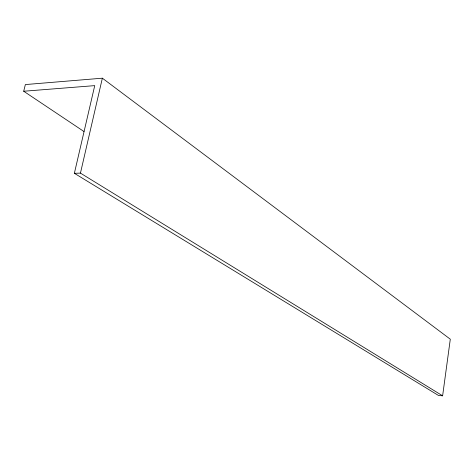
<?xml version="1.0" encoding="UTF-8"?>
<svg xmlns="http://www.w3.org/2000/svg" width="474" height="474" viewBox="0 0 474 474"><rect width="100%" height="100%" fill="white"/><g stroke="black" fill="none" stroke-linecap="round" stroke-linejoin="round"><path stroke-width="0.71" d="M23.7 91.245L94.735 85.628L74.371 173.3L438.509 395.482L442.621 395.814L450.3 339.194L102.366 78.186L25.365 84.568L23.7 91.245L83.999 131.541M442.621 395.814L80.45 173.117L102.366 78.186M74.371 173.3L80.45 173.117"/></g></svg>
